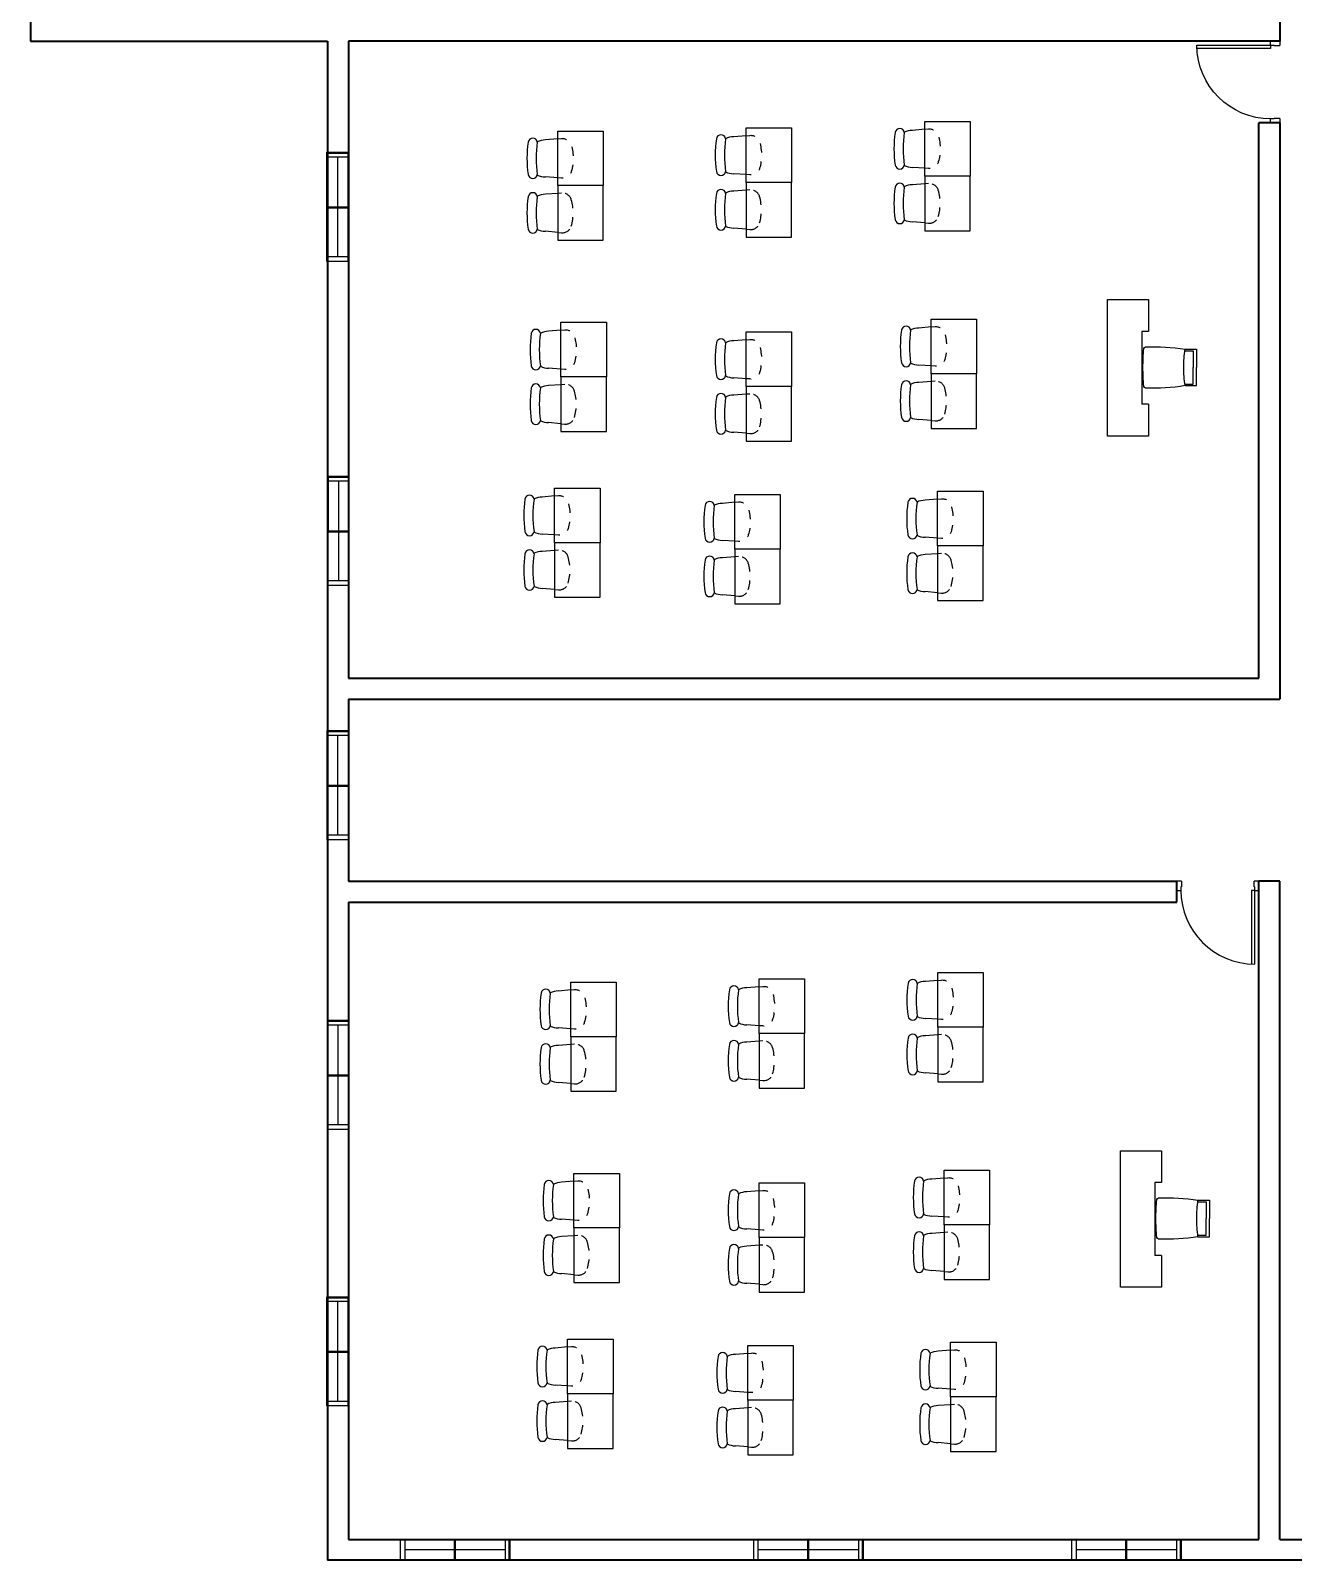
# Model space of a CAD drawing. Header units: metres. Extents: x -353 to 1688, y -477 to 135.
# Drawn here: x 1655.87 to 1669.74, y -345.3 to -328.49 of the extents above; entities that cross this region are included whole.
import ezdxf

# ---------------------------------------------------------------- set-up
doc = ezdxf.new("R2010")
doc.units = ezdxf.units.M
doc.header["$MEASUREMENT"] = 0
doc.linetypes.add('HIDDEN2', pattern=[0.1875, 0.125, -0.0625])
doc.layers.add('FURNITURE', color=130, linetype='Continuous', plot=False)
doc.layers.add('WALL', color=2, linetype='Continuous', lineweight=40)
doc.layers.add('WINDOW', color=10, linetype='Continuous')

msp = doc.modelspace()

# ---------------------------------------------------------------- linework, layer by layer
at = {"layer": 'FURNITURE'}
for p, q in [((1661.65649, -329.68438), (1661.52142, -329.69634)), ((1663.72467, -329.64935), (1663.5896, -329.66132)), ((1665.68769, -329.5793), (1665.55262, -329.59126)), ((1663.72467, -330.07746), (1663.5896, -330.06767)), ((1665.68769, -330.00741), (1665.55262, -329.99762)), ((1661.65649, -330.11248), (1661.52142, -330.10269)), ((1665.68769, -330.17861), (1665.55262, -330.1884)), ((1661.65649, -330.28369), (1661.52142, -330.29348)), ((1663.72467, -330.24867), (1663.5896, -330.25846)), ((1661.65649, -330.71179), (1661.52142, -330.69983)), ((1663.72467, -330.67677), (1663.5896, -330.66481)), ((1665.68769, -330.60672), (1665.55262, -330.59476)), ((1667.69669, -332.95051), (1667.69669, -331.45051)), ((1667.69669, -331.45051), (1668.14669, -331.45051)), ((1668.14669, -331.45051), (1668.14669, -331.80051)), ((1665.7578, -331.75086), (1665.62273, -331.76283)), ((1661.69155, -331.78589), (1661.55648, -331.79785)), ((1663.72467, -331.89096), (1663.5896, -331.90293)), ((1668.07169, -331.80051), (1668.07169, -332.60051)), ((1668.14669, -331.80051), (1668.07169, -331.80051)), ((1668.54465, -332.01151), (1668.63669, -332.01151)), ((1668.54669, -331.99551), (1668.67169, -331.99551)), ((1668.63669, -332.01151), (1668.63669, -332.19551)), ((1668.67169, -331.99551), (1668.67169, -332.19551)), ((1661.69155, -332.21399), (1661.55648, -332.2042)), ((1665.7578, -332.17897), (1665.62273, -332.16918)), ((1668.63669, -332.37951), (1668.63669, -332.19551)), ((1668.67169, -332.39551), (1668.67169, -332.19551)), ((1661.69155, -332.3852), (1661.55648, -332.39499)), ((1663.72467, -332.31907), (1663.5896, -332.30928)), ((1665.7578, -332.35017), (1665.62273, -332.35996)), ((1668.54465, -332.37951), (1668.63669, -332.37951)), ((1668.54669, -332.39551), (1668.67169, -332.39551)), ((1663.72467, -332.49028), (1663.5896, -332.50007)), ((1668.14669, -332.60051), (1668.07169, -332.60051)), ((1668.14669, -332.60051), (1668.14669, -332.95051)), ((1661.69155, -332.8133), (1661.55648, -332.80134)), ((1663.72467, -332.91838), (1663.5896, -332.90642)), ((1665.7578, -332.77828), (1665.62273, -332.76632)), ((1668.14669, -332.95051), (1667.69669, -332.95051)), ((1661.62144, -333.6072), (1661.48637, -333.61916)), ((1663.60027, -333.67725), (1663.4652, -333.68921)), ((1665.8279, -333.64222), (1665.69283, -333.65418)), ((1661.62144, -334.0353), (1661.48637, -334.02551)), ((1663.60027, -334.10535), (1663.4652, -334.09556)), ((1665.8279, -334.07032), (1665.69283, -334.06053)), ((1661.62144, -334.20651), (1661.48637, -334.2163)), ((1665.8279, -334.24153), (1665.69283, -334.25132)), ((1663.60027, -334.27656), (1663.4652, -334.28635)), ((1661.62144, -334.63461), (1661.48637, -334.62265)), ((1663.60027, -334.70466), (1663.4652, -334.6927)), ((1665.8279, -334.66964), (1665.69283, -334.65767)), ((1665.83039, -338.9286), (1665.69532, -338.94056)), ((1661.7992, -339.03367), (1661.66413, -339.04564)), ((1663.86738, -338.99865), (1663.73231, -339.01061)), ((1661.7992, -339.46178), (1661.66413, -339.45199)), ((1663.86738, -339.42675), (1663.73231, -339.41696)), ((1665.83039, -339.3567), (1665.69532, -339.34691)), ((1661.7992, -339.63298), (1661.66413, -339.64277)), ((1663.86738, -339.59796), (1663.73231, -339.60775)), ((1665.83039, -339.52791), (1665.69532, -339.5377)), ((1665.83039, -339.95601), (1665.69532, -339.94405)), ((1661.7992, -340.06109), (1661.66413, -340.04913)), ((1663.86738, -340.02606), (1663.73231, -340.0141)), ((1667.8394, -342.2998), (1667.8394, -340.7998)), ((1667.8394, -340.7998), (1668.2894, -340.7998)), ((1668.2894, -340.7998), (1668.2894, -341.1498)), ((1661.83425, -341.13518), (1661.69918, -341.14714)), ((1665.9005, -341.10016), (1665.76543, -341.11212)), ((1668.2144, -341.1498), (1668.2144, -341.9498)), ((1668.2894, -341.1498), (1668.2144, -341.1498)), ((1663.86738, -341.24026), (1663.73231, -341.25222)), ((1668.68736, -341.3608), (1668.7794, -341.3608)), ((1668.6894, -341.3448), (1668.8144, -341.3448)), ((1668.7794, -341.3608), (1668.7794, -341.5448)), ((1668.8144, -341.3448), (1668.8144, -341.5448)), ((1661.83425, -341.56328), (1661.69918, -341.55349)), ((1663.86738, -341.66836), (1663.73231, -341.65857)), ((1665.9005, -341.52826), (1665.76543, -341.51847)), ((1668.7794, -341.7288), (1668.7794, -341.5448)), ((1668.8144, -341.7448), (1668.8144, -341.5448)), ((1661.83425, -341.73449), (1661.69918, -341.74428)), ((1665.9005, -341.69947), (1665.76543, -341.70926)), ((1668.68736, -341.7288), (1668.7794, -341.7288)), ((1668.6894, -341.7448), (1668.8144, -341.7448)), ((1663.86738, -341.83957), (1663.73231, -341.84936)), ((1668.2894, -341.9498), (1668.2144, -341.9498)), ((1668.2894, -341.9498), (1668.2894, -342.2998)), ((1661.83425, -342.1626), (1661.69918, -342.15063)), ((1665.9005, -342.12757), (1665.76543, -342.11561)), ((1663.86738, -342.26767), (1663.73231, -342.25571)), ((1668.2894, -342.2998), (1667.8394, -342.2998)), ((1661.76415, -342.95649), (1661.62907, -342.96845)), ((1665.97061, -342.99152), (1665.83554, -343.00348)), ((1663.74298, -343.02654), (1663.60791, -343.0385)), ((1661.76415, -343.38459), (1661.62907, -343.3748)), ((1663.74298, -343.45464), (1663.60791, -343.44485)), ((1665.97061, -343.41962), (1665.83554, -343.40983)), ((1661.76415, -343.5558), (1661.62907, -343.56559)), ((1663.74298, -343.62585), (1663.60791, -343.63564)), ((1665.97061, -343.59083), (1665.83554, -343.60062)), ((1661.76415, -343.9839), (1661.62907, -343.97194)), ((1665.97061, -344.01893), (1665.83554, -344.00697)), ((1663.74298, -344.05395), (1663.60791, -344.04199))]:
    msp.add_line(p, q, dxfattribs=at)
for points in [[(1664.22467, -329.56306), (1664.22467, -330.16306), (1663.72467, -330.16306), (1663.72467, -329.56306)], [(1666.18769, -329.49301), (1666.18769, -330.09301), (1665.68769, -330.09301), (1665.68769, -329.49301)], [(1662.15649, -329.59809), (1662.15649, -330.19809), (1661.65649, -330.19809), (1661.65649, -329.59809)], [(1662.15649, -330.79809), (1662.15649, -330.19809), (1661.65649, -330.19809), (1661.65649, -330.79809)], [(1664.22467, -330.76306), (1664.22467, -330.16306), (1663.72467, -330.16306), (1663.72467, -330.76306)], [(1666.18769, -330.69301), (1666.18769, -330.09301), (1665.68769, -330.09301), (1665.68769, -330.69301)], [(1662.19155, -331.6996), (1662.19155, -332.2996), (1661.69155, -332.2996), (1661.69155, -331.6996)], [(1666.2578, -331.66457), (1666.2578, -332.26457), (1665.7578, -332.26457), (1665.7578, -331.66457)], [(1664.22467, -331.80467), (1664.22467, -332.40467), (1663.72467, -332.40467), (1663.72467, -331.80467)], [(1662.19155, -332.8996), (1662.19155, -332.2996), (1661.69155, -332.2996), (1661.69155, -332.8996)], [(1664.22467, -333.00467), (1664.22467, -332.40467), (1663.72467, -332.40467), (1663.72467, -333.00467)], [(1666.2578, -332.86457), (1666.2578, -332.26457), (1665.7578, -332.26457), (1665.7578, -332.86457)], [(1662.12144, -333.5209), (1662.12144, -334.1209), (1661.62144, -334.1209), (1661.62144, -333.5209)], [(1664.10027, -333.59095), (1664.10027, -334.19095), (1663.60027, -334.19095), (1663.60027, -333.59095)], [(1666.3279, -333.55593), (1666.3279, -334.15593), (1665.8279, -334.15593), (1665.8279, -333.55593)], [(1662.12144, -334.7209), (1662.12144, -334.1209), (1661.62144, -334.1209), (1661.62144, -334.7209)], [(1664.10027, -334.79095), (1664.10027, -334.19095), (1663.60027, -334.19095), (1663.60027, -334.79095)], [(1666.3279, -334.75593), (1666.3279, -334.15593), (1665.8279, -334.15593), (1665.8279, -334.75593)], [(1662.2992, -338.94738), (1662.2992, -339.54738), (1661.7992, -339.54738), (1661.7992, -338.94738)], [(1664.36738, -338.91236), (1664.36738, -339.51236), (1663.86738, -339.51236), (1663.86738, -338.91236)], [(1666.33039, -338.8423), (1666.33039, -339.4423), (1665.83039, -339.4423), (1665.83039, -338.8423)], [(1666.33039, -340.0423), (1666.33039, -339.4423), (1665.83039, -339.4423), (1665.83039, -340.0423)], [(1662.2992, -340.14738), (1662.2992, -339.54738), (1661.7992, -339.54738), (1661.7992, -340.14738)], [(1664.36738, -340.11236), (1664.36738, -339.51236), (1663.86738, -339.51236), (1663.86738, -340.11236)], [(1662.33425, -341.04889), (1662.33425, -341.64889), (1661.83425, -341.64889), (1661.83425, -341.04889)], [(1664.36738, -341.15396), (1664.36738, -341.75396), (1663.86738, -341.75396), (1663.86738, -341.15396)], [(1666.4005, -341.01386), (1666.4005, -341.61386), (1665.9005, -341.61386), (1665.9005, -341.01386)], [(1662.33425, -342.24889), (1662.33425, -341.64889), (1661.83425, -341.64889), (1661.83425, -342.24889)], [(1666.4005, -342.21386), (1666.4005, -341.61386), (1665.9005, -341.61386), (1665.9005, -342.21386)], [(1664.36738, -342.35396), (1664.36738, -341.75396), (1663.86738, -341.75396), (1663.86738, -342.35396)], [(1662.26415, -342.8702), (1662.26415, -343.4702), (1661.76415, -343.4702), (1661.76415, -342.8702)], [(1664.24298, -342.94025), (1664.24298, -343.54025), (1663.74298, -343.54025), (1663.74298, -342.94025)], [(1666.47061, -342.90522), (1666.47061, -343.50522), (1665.97061, -343.50522), (1665.97061, -342.90522)], [(1662.26415, -344.0702), (1662.26415, -343.4702), (1661.76415, -343.4702), (1661.76415, -344.0702)], [(1666.47061, -344.10522), (1666.47061, -343.50522), (1665.97061, -343.50522), (1665.97061, -344.10522)], [(1664.24298, -344.14025), (1664.24298, -343.54025), (1663.74298, -343.54025), (1663.74298, -344.14025)]]:
    msp.add_lwpolyline(points, close=True, dxfattribs=at)
at = {"layer": 'FURNITURE', "linetype": 'HIDDEN2', "ltscale": 0.03, "flags": 128}
for points in [[(1661.65649, -329.68438), (1661.69928, -329.68059, -0.35850154), (1661.80575, -329.75361, -0.14150797), (1661.80575, -330.04256, -0.35850154), (1661.69928, -330.11558), (1661.65649, -330.11248)], [(1663.72467, -329.64935), (1663.76746, -329.64556, -0.35850154), (1663.87393, -329.71859, -0.14150797), (1663.87393, -330.00753, -0.35850154), (1663.76746, -330.08056), (1663.72467, -330.07746)], [(1665.68769, -329.5793), (1665.73048, -329.57551, -0.35850154), (1665.83694, -329.64854, -0.14150797), (1665.83694, -329.93748, -0.35850154), (1665.73048, -330.01051), (1665.68769, -330.00741)], [(1665.7578, -331.75086), (1665.80059, -331.74707, -0.35850154), (1665.90705, -331.8201, -0.14150797), (1665.90705, -332.10904, -0.35850154), (1665.80059, -332.18207), (1665.7578, -332.17897)], [(1661.69155, -331.78589), (1661.73434, -331.7821, -0.35850154), (1661.8408, -331.85512, -0.14150797), (1661.8408, -332.14407, -0.35850154), (1661.73434, -332.21709), (1661.69155, -332.21399)], [(1663.72467, -331.89096), (1663.76746, -331.88717, -0.35850154), (1663.87393, -331.9602, -0.14150797), (1663.87393, -332.24914, -0.35850154), (1663.76746, -332.32217), (1663.72467, -332.31907)], [(1661.62144, -333.6072), (1661.66423, -333.60341, -0.35850154), (1661.7707, -333.67643, -0.14150797), (1661.7707, -333.96538, -0.35850154), (1661.66423, -334.0384), (1661.62144, -334.0353)], [(1663.60027, -333.67725), (1663.64306, -333.67346, -0.35850154), (1663.74953, -333.74648, -0.14150797), (1663.74953, -334.03543, -0.35850154), (1663.64306, -334.10845), (1663.60027, -334.10535)], [(1665.8279, -333.64222), (1665.87069, -333.63843, -0.35850154), (1665.97716, -333.71146, -0.14150797), (1665.97716, -334.0004, -0.35850154), (1665.87069, -334.07343), (1665.8279, -334.07032)], [(1665.83039, -338.9286), (1665.87318, -338.92481, -0.35850154), (1665.97965, -338.99783, -0.14150797), (1665.97965, -339.28678, -0.35850154), (1665.87318, -339.3598), (1665.83039, -339.3567)], [(1661.7992, -339.03367), (1661.84199, -339.02988, -0.35850154), (1661.94846, -339.10291, -0.14150797), (1661.94846, -339.39185, -0.35850154), (1661.84199, -339.46488), (1661.7992, -339.46178)], [(1663.86738, -338.99865), (1663.91017, -338.99486, -0.35850154), (1664.01663, -339.06788, -0.14150797), (1664.01663, -339.35683, -0.35850154), (1663.91017, -339.42985), (1663.86738, -339.42675)], [(1661.83425, -341.13518), (1661.87704, -341.13139, -0.35850154), (1661.98351, -341.20442, -0.14150797), (1661.98351, -341.49336, -0.35850154), (1661.87704, -341.56639), (1661.83425, -341.56328)], [(1665.9005, -341.10016), (1665.94329, -341.09637, -0.35850154), (1666.04976, -341.16939, -0.14150797), (1666.04976, -341.45834, -0.35850154), (1665.94329, -341.53136), (1665.9005, -341.52826)], [(1663.86738, -341.24026), (1663.91017, -341.23647, -0.35850154), (1664.01663, -341.30949, -0.14150797), (1664.01663, -341.59844, -0.35850154), (1663.91017, -341.67146), (1663.86738, -341.66836)], [(1661.76415, -342.95649), (1661.80694, -342.9527, -0.35850154), (1661.9134, -343.02572, -0.14150797), (1661.9134, -343.31467, -0.35850154), (1661.80694, -343.38769), (1661.76415, -343.38459)], [(1665.97061, -342.99152), (1666.0134, -342.98773, -0.35850154), (1666.11986, -343.06075, -0.14150797), (1666.11986, -343.3497, -0.35850154), (1666.0134, -343.42272), (1665.97061, -343.41962)], [(1663.74298, -343.02654), (1663.78577, -343.02275, -0.35850154), (1663.89223, -343.09577, -0.14150797), (1663.89223, -343.38472, -0.35850154), (1663.78577, -343.45774), (1663.74298, -343.45464)]]:
    msp.add_lwpolyline(points, format="xyb", dxfattribs=at)
at = {"layer": 'FURNITURE', "linetype": 'HIDDEN2', "ltscale": 0.03}
for points in [[(1665.68769, -330.60672), (1665.73048, -330.61051, 0.35850154), (1665.83694, -330.53748, 0.14150797), (1665.83694, -330.24854, 0.35850154), (1665.73048, -330.17551), (1665.68769, -330.17861)], [(1661.65649, -330.71179), (1661.69928, -330.71558, 0.35850154), (1661.80575, -330.64256, 0.14150797), (1661.80575, -330.35361, 0.35850154), (1661.69928, -330.28059), (1661.65649, -330.28369)], [(1663.72467, -330.67677), (1663.76746, -330.68056, 0.35850154), (1663.87393, -330.60753, 0.14150797), (1663.87393, -330.31859, 0.35850154), (1663.76746, -330.24556), (1663.72467, -330.24867)], [(1661.69155, -332.8133), (1661.73434, -332.81709, 0.35850154), (1661.8408, -332.74407, 0.14150797), (1661.8408, -332.45512, 0.35850154), (1661.73434, -332.3821), (1661.69155, -332.3852)], [(1665.7578, -332.77828), (1665.80059, -332.78207, 0.35850154), (1665.90705, -332.70904, 0.14150797), (1665.90705, -332.4201, 0.35850154), (1665.80059, -332.34707), (1665.7578, -332.35017)], [(1663.72467, -332.91838), (1663.76746, -332.92217, 0.35850154), (1663.87393, -332.84914, 0.14150797), (1663.87393, -332.5602, 0.35850154), (1663.76746, -332.48717), (1663.72467, -332.49028)], [(1661.62144, -334.63461), (1661.66423, -334.6384, 0.35850154), (1661.7707, -334.56538, 0.14150797), (1661.7707, -334.27643, 0.35850154), (1661.66423, -334.20341), (1661.62144, -334.20651)], [(1663.60027, -334.70466), (1663.64306, -334.70845, 0.35850154), (1663.74953, -334.63543, 0.14150797), (1663.74953, -334.34648, 0.35850154), (1663.64306, -334.27346), (1663.60027, -334.27656)], [(1665.8279, -334.66964), (1665.87069, -334.67343, 0.35850154), (1665.97716, -334.6004, 0.14150797), (1665.97716, -334.31146, 0.35850154), (1665.87069, -334.23843), (1665.8279, -334.24153)], [(1661.7992, -340.06109), (1661.84199, -340.06488, 0.35850154), (1661.94846, -339.99185, 0.14150797), (1661.94846, -339.70291, 0.35850154), (1661.84199, -339.62988), (1661.7992, -339.63298)], [(1663.86738, -340.02606), (1663.91017, -340.02985, 0.35850154), (1664.01663, -339.95683, 0.14150797), (1664.01663, -339.66788, 0.35850154), (1663.91017, -339.59486), (1663.86738, -339.59796)], [(1665.83039, -339.95601), (1665.87318, -339.9598, 0.35850154), (1665.97965, -339.88678, 0.14150797), (1665.97965, -339.59783, 0.35850154), (1665.87318, -339.52481), (1665.83039, -339.52791)], [(1661.83425, -342.1626), (1661.87704, -342.16639, 0.35850154), (1661.98351, -342.09336, 0.14150797), (1661.98351, -341.80442, 0.35850154), (1661.87704, -341.73139), (1661.83425, -341.73449)], [(1663.86738, -342.26767), (1663.91017, -342.27146, 0.35850154), (1664.01663, -342.19844, 0.14150797), (1664.01663, -341.90949, 0.35850154), (1663.91017, -341.83647), (1663.86738, -341.83957)], [(1665.9005, -342.12757), (1665.94329, -342.13136, 0.35850154), (1666.04976, -342.05834, 0.14150797), (1666.04976, -341.76939, 0.35850154), (1665.94329, -341.69637), (1665.9005, -341.69947)], [(1661.76415, -343.9839), (1661.80694, -343.98769, 0.35850154), (1661.9134, -343.91467, 0.14150797), (1661.9134, -343.62572, 0.35850154), (1661.80694, -343.5527), (1661.76415, -343.5558)], [(1663.74298, -344.05395), (1663.78577, -344.05774, 0.35850154), (1663.89223, -343.98472, 0.14150797), (1663.89223, -343.69577, 0.35850154), (1663.78577, -343.62275), (1663.74298, -343.62585)], [(1665.97061, -344.01893), (1666.0134, -344.02272, 0.35850154), (1666.11986, -343.9497, 0.14150797), (1666.11986, -343.66075, 0.35850154), (1666.0134, -343.58773), (1665.97061, -343.59083)]]:
    msp.add_lwpolyline(points, format="xyb", dxfattribs=at)
at = {"layer": 'FURNITURE'}
for centre, radius, start, end in [((1662.53739, -329.89809), 1.2192, 171.544527, 188.455473), ((1661.38169, -329.72628), 0.0508, 8.455473, 171.544527), ((1661.52142, -329.89952), 0.20318, 90, 116.212212), ((1664.60557, -329.86306), 1.2192, 171.544527, 188.455473), ((1663.44987, -329.69126), 0.0508, 8.455473, 171.544527), ((1663.5896, -329.86449), 0.20318, 90, 116.212212), ((1666.56859, -329.79301), 1.2192, 171.544527, 188.455473), ((1665.41289, -329.62121), 0.0508, 8.455473, 171.544527), ((1665.55262, -329.79444), 0.20318, 90, 116.212212), ((1663.44987, -330.03486), 0.0508, 188.455473, 351.544527), ((1663.5896, -329.86449), 0.20318, 243.61801, 270), ((1665.41289, -329.96481), 0.0508, 188.455473, 351.544527), ((1665.55262, -329.79444), 0.20318, 243.61801, 270), ((1661.38169, -330.06989), 0.0508, 188.455473, 351.544527), ((1661.52142, -329.89952), 0.20318, 243.61801, 270), ((1666.56859, -330.39301), 1.2192, 171.544527, 188.455473), ((1665.41289, -330.22121), 0.0508, 8.455473, 171.544527), ((1665.55262, -330.39158), 0.20318, 90, 116.38199), ((1662.53739, -330.49809), 1.2192, 171.544527, 188.455473), ((1661.38169, -330.32628), 0.0508, 8.455473, 171.544527), ((1661.52142, -330.49666), 0.20318, 90, 116.38199), ((1664.60557, -330.46306), 1.2192, 171.544527, 188.455473), ((1663.44987, -330.29126), 0.0508, 8.455473, 171.544527), ((1663.5896, -330.46163), 0.20318, 90, 116.38199), ((1665.41289, -330.56481), 0.0508, 188.455473, 351.544527), ((1665.55262, -330.39158), 0.20318, 243.787788, 270), ((1661.38169, -330.66989), 0.0508, 188.455473, 351.544527), ((1661.52142, -330.49666), 0.20318, 243.787788, 270), ((1663.44987, -330.63486), 0.0508, 188.455473, 351.544527), ((1663.5896, -330.46163), 0.20318, 243.787788, 270), ((1665.483, -331.79277), 0.0508, 8.455473, 171.544527), ((1662.57245, -331.9996), 1.2192, 171.544527, 188.455473), ((1661.41675, -331.82779), 0.0508, 8.455473, 171.544527), ((1661.55648, -332.00103), 0.20318, 90, 116.212212), ((1663.44987, -331.93287), 0.0508, 8.455473, 171.544527), ((1663.5896, -332.1061), 0.20318, 90, 116.212212), ((1666.6387, -331.96457), 1.2192, 171.544527, 188.455473), ((1665.62273, -331.966), 0.20318, 90, 116.212212), ((1664.60557, -332.10467), 1.2192, 171.544527, 188.455473), ((1661.41675, -332.1714), 0.0508, 188.455473, 351.544527), ((1661.55648, -332.00103), 0.20318, 243.61801, 270), ((1665.483, -332.13637), 0.0508, 188.455473, 351.544527), ((1665.62273, -331.966), 0.20318, 243.61801, 270), ((1662.57245, -332.5996), 1.2192, 171.544527, 188.455473), ((1661.41675, -332.42779), 0.0508, 8.455473, 171.544527), ((1661.55648, -332.59817), 0.20318, 90, 116.38199), ((1663.44987, -332.27647), 0.0508, 188.455473, 351.544527), ((1663.5896, -332.1061), 0.20318, 243.61801, 270), ((1666.6387, -332.56457), 1.2192, 171.544527, 188.455473), ((1665.483, -332.39277), 0.0508, 8.455473, 171.544527), ((1665.62273, -332.56314), 0.20318, 90, 116.38199), ((1664.60557, -332.70467), 1.2192, 171.544527, 188.455473), ((1663.44987, -332.53287), 0.0508, 8.455473, 171.544527), ((1663.5896, -332.70324), 0.20318, 90, 116.38199), ((1665.483, -332.73637), 0.0508, 188.455473, 351.544527), ((1665.62273, -332.56314), 0.20318, 243.787788, 270), ((1661.41675, -332.7714), 0.0508, 188.455473, 351.544527), ((1661.55648, -332.59817), 0.20318, 243.787788, 270), ((1663.44987, -332.87647), 0.0508, 188.455473, 351.544527), ((1663.5896, -332.70324), 0.20318, 243.787788, 270), ((1661.34664, -333.6491), 0.0508, 8.455473, 171.544527), ((1662.50234, -333.8209), 1.2192, 171.544527, 188.455473), ((1661.48637, -333.82233), 0.20318, 90, 116.212212), ((1664.48117, -333.89095), 1.2192, 171.544527, 188.455473), ((1663.32547, -333.71915), 0.0508, 8.455473, 171.544527), ((1663.4652, -333.89238), 0.20318, 90, 116.212212), ((1666.7088, -333.85593), 1.2192, 171.544527, 188.455473), ((1665.5531, -333.68413), 0.0508, 8.455473, 171.544527), ((1665.69283, -333.85736), 0.20318, 90, 116.212212), ((1661.34664, -333.99271), 0.0508, 188.455473, 351.544527), ((1661.48637, -333.82233), 0.20318, 243.61801, 270), ((1663.32547, -334.06276), 0.0508, 188.455473, 351.544527), ((1663.4652, -333.89238), 0.20318, 243.61801, 270), ((1665.5531, -334.02773), 0.0508, 188.455473, 351.544527), ((1665.69283, -333.85736), 0.20318, 243.61801, 270), ((1662.50234, -334.4209), 1.2192, 171.544527, 188.455473), ((1661.34664, -334.2491), 0.0508, 8.455473, 171.544527), ((1661.48637, -334.41947), 0.20318, 90, 116.38199), ((1663.32547, -334.31915), 0.0508, 8.455473, 171.544527), ((1665.5531, -334.28413), 0.0508, 8.455473, 171.544527), ((1665.69283, -334.4545), 0.20318, 90, 116.38199), ((1664.48117, -334.49095), 1.2192, 171.544527, 188.455473), ((1663.4652, -334.48952), 0.20318, 90, 116.38199), ((1666.7088, -334.45593), 1.2192, 171.544527, 188.455473), ((1661.34664, -334.59271), 0.0508, 188.455473, 351.544527), ((1661.48637, -334.41947), 0.20318, 243.787788, 270), ((1663.32547, -334.66276), 0.0508, 188.455473, 351.544527), ((1663.4652, -334.48952), 0.20318, 243.787788, 270), ((1665.5531, -334.62773), 0.0508, 188.455473, 351.544527), ((1665.69283, -334.4545), 0.20318, 243.787788, 270), ((1666.71129, -339.1423), 1.2192, 171.544527, 188.455473), ((1665.55559, -338.9705), 0.0508, 8.455473, 171.544527), ((1665.69532, -339.14373), 0.20318, 90, 116.212212), ((1662.6801, -339.24738), 1.2192, 171.544527, 188.455473), ((1661.5244, -339.07558), 0.0508, 8.455473, 171.544527), ((1661.66413, -339.24881), 0.20318, 90, 116.212212), ((1664.74828, -339.21236), 1.2192, 171.544527, 188.455473), ((1663.59258, -339.04055), 0.0508, 8.455473, 171.544527), ((1663.73231, -339.21379), 0.20318, 90, 116.212212), ((1661.5244, -339.41918), 0.0508, 188.455473, 351.544527), ((1661.66413, -339.24881), 0.20318, 243.61801, 270), ((1663.59258, -339.38416), 0.0508, 188.455473, 351.544527), ((1663.73231, -339.21379), 0.20318, 243.61801, 270), ((1665.55559, -339.31411), 0.0508, 188.455473, 351.544527), ((1665.69532, -339.14373), 0.20318, 243.61801, 270), ((1661.5244, -339.67558), 0.0508, 8.455473, 171.544527), ((1661.66413, -339.84595), 0.20318, 90, 116.38199), ((1664.74828, -339.81236), 1.2192, 171.544527, 188.455473), ((1663.59258, -339.64055), 0.0508, 8.455473, 171.544527), ((1663.73231, -339.81092), 0.20318, 90, 116.38199), ((1666.71129, -339.7423), 1.2192, 171.544527, 188.455473), ((1665.55559, -339.5705), 0.0508, 8.455473, 171.544527), ((1665.69532, -339.74087), 0.20318, 90, 116.38199), ((1662.6801, -339.84738), 1.2192, 171.544527, 188.455473), ((1665.55559, -339.91411), 0.0508, 188.455473, 351.544527), ((1665.69532, -339.74087), 0.20318, 243.787788, 270), ((1661.5244, -340.01918), 0.0508, 188.455473, 351.544527), ((1661.66413, -339.84595), 0.20318, 243.787788, 270), ((1663.59258, -339.98416), 0.0508, 188.455473, 351.544527), ((1663.73231, -339.81092), 0.20318, 243.787788, 270), ((1661.55945, -341.17709), 0.0508, 8.455473, 171.544527), ((1661.69918, -341.35032), 0.20318, 90, 116.212212), ((1666.7814, -341.31386), 1.2192, 171.544527, 188.455473), ((1665.6257, -341.14206), 0.0508, 8.455473, 171.544527), ((1665.76543, -341.31529), 0.20318, 90, 116.212212), ((1662.71515, -341.34889), 1.2192, 171.544527, 188.455473), ((1664.74828, -341.45396), 1.2192, 171.544527, 188.455473), ((1663.59258, -341.28216), 0.0508, 8.455473, 171.544527), ((1663.73231, -341.45539), 0.20318, 90, 116.212212), ((1665.6257, -341.48567), 0.0508, 188.455473, 351.544527), ((1665.76543, -341.31529), 0.20318, 243.61801, 270), ((1661.55945, -341.52069), 0.0508, 188.455473, 351.544527), ((1661.69918, -341.35032), 0.20318, 243.61801, 270), ((1663.59258, -341.62577), 0.0508, 188.455473, 351.544527), ((1663.73231, -341.45539), 0.20318, 243.61801, 270), ((1662.71515, -341.94889), 1.2192, 171.544527, 188.455473), ((1661.55945, -341.77709), 0.0508, 8.455473, 171.544527), ((1661.69918, -341.94746), 0.20318, 90, 116.38199), ((1663.59258, -341.88216), 0.0508, 8.455473, 171.544527), ((1666.7814, -341.91386), 1.2192, 171.544527, 188.455473), ((1665.6257, -341.74206), 0.0508, 8.455473, 171.544527), ((1665.76543, -341.91243), 0.20318, 90, 116.38199), ((1664.74828, -342.05396), 1.2192, 171.544527, 188.455473), ((1663.73231, -342.05253), 0.20318, 90, 116.38199), ((1661.55945, -342.12069), 0.0508, 188.455473, 351.544527), ((1661.69918, -341.94746), 0.20318, 243.787788, 270), ((1665.6257, -342.08567), 0.0508, 188.455473, 351.544527), ((1665.76543, -341.91243), 0.20318, 243.787788, 270), ((1663.59258, -342.22577), 0.0508, 188.455473, 351.544527), ((1663.73231, -342.05253), 0.20318, 243.787788, 270), ((1662.64505, -343.1702), 1.2192, 171.544527, 188.455473), ((1661.48935, -342.99839), 0.0508, 8.455473, 171.544527), ((1661.62907, -343.17163), 0.20318, 90, 116.212212), ((1665.69581, -343.03342), 0.0508, 8.455473, 171.544527), ((1665.83554, -343.20665), 0.20318, 90, 116.212212), ((1664.62388, -343.24025), 1.2192, 171.544527, 188.455473), ((1663.46818, -343.06845), 0.0508, 8.455473, 171.544527), ((1663.60791, -343.24168), 0.20318, 90, 116.212212), ((1666.85151, -343.20522), 1.2192, 171.544527, 188.455473), ((1661.48935, -343.342), 0.0508, 188.455473, 351.544527), ((1661.62907, -343.17163), 0.20318, 243.61801, 270), ((1663.46818, -343.41205), 0.0508, 188.455473, 351.544527), ((1663.60791, -343.24168), 0.20318, 243.61801, 270), ((1665.69581, -343.37702), 0.0508, 188.455473, 351.544527), ((1665.83554, -343.20665), 0.20318, 243.61801, 270), ((1662.64505, -343.7702), 1.2192, 171.544527, 188.455473), ((1661.48935, -343.59839), 0.0508, 8.455473, 171.544527), ((1661.62907, -343.76877), 0.20318, 90, 116.38199), ((1664.62388, -343.84025), 1.2192, 171.544527, 188.455473), ((1663.46818, -343.66845), 0.0508, 8.455473, 171.544527), ((1663.60791, -343.83882), 0.20318, 90, 116.38199), ((1666.85151, -343.80522), 1.2192, 171.544527, 188.455473), ((1665.69581, -343.63342), 0.0508, 8.455473, 171.544527), ((1665.83554, -343.80379), 0.20318, 90, 116.38199), ((1661.48935, -343.942), 0.0508, 188.455473, 351.544527), ((1661.62907, -343.76877), 0.20318, 243.787788, 270), ((1663.46818, -344.01205), 0.0508, 188.455473, 351.544527), ((1663.60791, -343.83882), 0.20318, 243.787788, 270), ((1665.69581, -343.97702), 0.0508, 188.455473, 351.544527), ((1665.83554, -343.80379), 0.20318, 243.787788, 270)]:
    msp.add_arc(centre, radius, start, end, dxfattribs=at)
at = {"layer": 'FURNITURE', "color": 7}
for centre in [(1662.63789, -329.89809), (1664.70607, -329.86306), (1666.66908, -329.79301), (1666.66908, -330.39301), (1662.63789, -330.49809), (1664.70607, -330.46306), (1662.67294, -331.9996), (1666.73919, -331.96457), (1664.70607, -332.10467), (1662.67294, -332.5996), (1666.73919, -332.56457), (1664.70607, -332.70467), (1662.60284, -333.8209), (1664.58167, -333.89095), (1666.8093, -333.85593), (1662.60284, -334.4209), (1664.58167, -334.49095), (1666.8093, -334.45593), (1666.81179, -339.1423), (1662.7806, -339.24738), (1664.84877, -339.21236), (1664.84877, -339.81236), (1666.81179, -339.7423), (1662.7806, -339.84738), (1666.8819, -341.31386), (1662.81565, -341.34889), (1664.84877, -341.45396), (1662.81565, -341.94889), (1666.8819, -341.91386), (1664.84877, -342.05396), (1662.74554, -343.1702), (1664.72437, -343.24025), (1666.952, -343.20522), (1662.74554, -343.7702), (1664.72437, -343.84025), (1666.952, -343.80522)]:
    msp.add_arc(centre, 1.2192, 171.544527, 188.455473, dxfattribs=at)
at = {"layer": 'FURNITURE', "extrusion": (0, 0, -1)}
for centre, major_axis, start_param, end_param in [((1670.20007, -332.19551), (1.4958, 1.4958), 3.92699082, 4.02540934), ((1668.11483, -331.98962), (0.01414, 0.01414), 4.02540934, 5.45152419), ((1668.20869, -334.01701), (1.44926, 1.44926), 5.45152419, 5.6634572), ((1670.14684, -332.20801), (1.14141, 1.14141), 3.93473471, 4.05901893), ((1670.20007, -332.19551), (1.4958, -1.4958), 2.25777597, 2.35619449), ((1670.14684, -332.18301), (1.14141, -1.14141), 2.22416638, 2.3484506), ((1668.11483, -332.4014), (0.01414, -0.01414), 0.83166112, 2.25777597), ((1668.20869, -330.37401), (1.44926, -1.44926), 0.61972811, 0.83166112), ((1668.25754, -341.33891), (0.01414, 0.01414), 4.02540934, 5.45152419), ((1668.3514, -343.3663), (1.44926, 1.44926), 5.45152419, 5.6634572), ((1670.34277, -341.5448), (1.4958, 1.4958), 3.92699082, 4.02540934), ((1670.28954, -341.5573), (1.14141, 1.14141), 3.93473471, 4.05901893), ((1670.34277, -341.5448), (1.4958, -1.4958), 2.25777597, 2.35619449), ((1670.28954, -341.5323), (1.14141, -1.14141), 2.22416638, 2.3484506), ((1668.25754, -341.75069), (0.01414, -0.01414), 0.83166112, 2.25777597), ((1668.3514, -339.7233), (1.44926, -1.44926), 0.61972811, 0.83166112)]:
    msp.add_ellipse(centre, major_axis=major_axis, ratio=1, start_param=start_param, end_param=end_param, dxfattribs=at)
at = {"layer": 'WALL'}
for p, q in [((1655.86628, -324.27844), (1655.86628, -328.60991)), ((1669.58706, -328.37991), (1669.58706, -328.60991)), ((1655.86628, -328.60991), (1659.12706, -328.60991)), ((1659.12706, -328.60991), (1659.12706, -335.83991)), ((1659.35706, -328.60991), (1659.35706, -335.60991)), ((1669.58706, -328.60991), (1659.35706, -328.60991)), ((1669.35706, -335.60991), (1669.35706, -329.50991)), ((1669.58706, -329.50991), (1669.35706, -329.50991)), ((1669.58706, -329.50991), (1669.58706, -335.83991)), ((1659.12706, -335.60991), (1659.12706, -337.60991)), ((1659.35706, -335.60991), (1669.35706, -335.60991)), ((1659.35706, -335.83991), (1659.35706, -337.83991)), ((1659.35706, -335.83991), (1669.35706, -335.83991)), ((1669.35706, -335.83991), (1669.58706, -335.83991)), ((1659.12706, -337.60991), (1659.12706, -337.83991)), ((1659.12706, -337.83991), (1659.12706, -345.29991)), ((1659.35706, -337.83991), (1668.45706, -337.83991)), ((1668.45706, -338.06991), (1668.45706, -337.83991)), ((1669.58706, -337.83991), (1669.35706, -337.83991)), ((1669.35706, -345.06991), (1669.35706, -337.83991)), ((1669.58706, -345.06991), (1669.58706, -337.83991)), ((1659.35706, -338.06991), (1659.35711, -338.06991)), ((1659.35706, -338.06991), (1659.35706, -345.06991)), ((1659.35711, -338.06991), (1668.45706, -338.06991)), ((1659.35711, -338.06991), (1659.35711, -338.07062)), ((1659.35706, -345.06991), (1669.35706, -345.06991)), ((1669.58706, -345.06991), (1681.31706, -345.06991)), ((1669.58706, -345.06991), (1671.08706, -345.06991)), ((1681.54706, -345.29991), (1659.12706, -345.29991))]:
    msp.add_line(p, q, dxfattribs=at)
at = {"layer": 'WINDOW'}
for p, q in [((1668.67741, -328.6548), (1669.48741, -328.6548)), ((1669.48741, -328.6898), (1668.67741, -328.6898)), ((1669.48741, -328.6548), (1669.48741, -328.6098)), ((1669.48741, -328.6098), (1669.58741, -328.6098)), ((1669.48741, -328.6548), (1669.48741, -328.6898)), ((1669.48741, -328.6548), (1669.52741, -328.6548)), ((1669.52741, -328.6598), (1669.52741, -328.6548)), ((1669.52741, -328.6598), (1669.58741, -328.6598)), ((1669.58741, -328.6098), (1669.58741, -328.6598)), ((1669.48741, -329.5098), (1669.48741, -329.4648)), ((1669.52741, -329.4648), (1669.48741, -329.4648)), ((1669.58741, -329.5098), (1669.48741, -329.5098)), ((1669.58741, -329.4598), (1669.52741, -329.4598)), ((1669.52741, -329.4598), (1669.52741, -329.4648)), ((1669.58741, -329.4598), (1669.58741, -329.5098)), ((1659.12197, -331.03153), (1659.12197, -329.83153)), ((1659.12197, -329.83153), (1659.35197, -329.83153)), ((1659.12197, -329.83153), (1659.12197, -330.43153)), ((1659.12197, -329.84231), (1659.35197, -329.84231)), ((1659.12197, -329.88153), (1659.35197, -329.88153)), ((1659.23697, -329.88153), (1659.23697, -330.98153)), ((1659.35197, -329.83153), (1659.35197, -331.03153)), ((1659.12197, -330.43153), (1659.35197, -330.43153)), ((1659.12197, -330.44231), (1659.35197, -330.44231)), ((1659.35197, -330.98153), (1659.12197, -330.98153)), ((1659.35197, -331.03153), (1659.12197, -331.03153)), ((1659.13326, -334.59107), (1659.13326, -333.39107)), ((1659.13326, -333.39107), (1659.36326, -333.39107)), ((1659.13326, -333.39107), (1659.13326, -333.99107)), ((1659.13326, -333.40185), (1659.36326, -333.40185)), ((1659.36326, -333.39107), (1659.36326, -334.59107)), ((1659.13326, -333.44107), (1659.36326, -333.44107)), ((1659.24826, -333.44107), (1659.24826, -334.54107)), ((1659.13326, -333.99107), (1659.36326, -333.99107)), ((1659.13326, -334.00185), (1659.36326, -334.00185)), ((1659.36326, -334.54107), (1659.13326, -334.54107)), ((1659.36326, -334.59107), (1659.13326, -334.59107)), ((1659.12395, -337.38431), (1659.12395, -336.18431)), ((1659.12395, -336.18431), (1659.35395, -336.18431)), ((1659.12395, -336.18431), (1659.12395, -336.78431)), ((1659.12395, -336.19509), (1659.35395, -336.19509)), ((1659.12395, -336.23431), (1659.35395, -336.23431)), ((1659.23895, -336.23431), (1659.23895, -337.33431)), ((1659.35395, -336.18431), (1659.35395, -337.38431)), ((1659.12395, -336.78431), (1659.35395, -336.78431)), ((1659.12395, -336.79509), (1659.35395, -336.79509)), ((1659.35395, -337.33431), (1659.12395, -337.33431)), ((1659.35395, -337.38431), (1659.12395, -337.38431)), ((1668.50706, -337.83997), (1668.45706, -337.83997)), ((1668.45706, -337.83997), (1668.45706, -337.93997)), ((1668.45706, -337.93997), (1668.50206, -337.93997)), ((1668.50206, -337.89997), (1668.50206, -337.93997)), ((1668.50706, -337.89997), (1668.50206, -337.89997)), ((1668.50706, -337.83997), (1668.50706, -337.89997)), ((1669.31206, -337.93997), (1669.27706, -337.93997)), ((1669.27706, -337.93997), (1669.27706, -338.74997)), ((1669.35706, -337.83997), (1669.30706, -337.83997)), ((1669.30706, -337.89997), (1669.30706, -337.83997)), ((1669.30706, -337.89997), (1669.31206, -337.89997)), ((1669.31206, -337.93997), (1669.31206, -337.89997)), ((1669.31206, -338.74997), (1669.31206, -337.93997)), ((1669.31206, -337.93997), (1669.35706, -337.93997)), ((1669.35706, -337.93997), (1669.35706, -337.83997)), ((1659.12607, -340.56742), (1659.12607, -339.36742)), ((1659.12607, -339.36742), (1659.35607, -339.36742)), ((1659.12607, -339.36742), (1659.12607, -339.96742)), ((1659.12607, -339.37819), (1659.35607, -339.37819)), ((1659.12607, -339.41742), (1659.35607, -339.41742)), ((1659.24107, -339.41742), (1659.24107, -340.51742)), ((1659.35607, -339.36742), (1659.35607, -340.56742)), ((1659.12607, -339.96742), (1659.35607, -339.96742)), ((1659.12607, -339.97819), (1659.35607, -339.97819)), ((1659.35607, -340.51742), (1659.12607, -340.51742)), ((1659.35607, -340.56742), (1659.12607, -340.56742)), ((1659.1217, -343.60412), (1659.1217, -342.40412)), ((1659.1217, -342.40412), (1659.3517, -342.40412)), ((1659.1217, -342.40412), (1659.1217, -343.00412)), ((1659.1217, -342.4149), (1659.3517, -342.4149)), ((1659.1217, -342.45412), (1659.3517, -342.45412)), ((1659.2367, -342.45412), (1659.2367, -343.55412)), ((1659.3517, -342.40412), (1659.3517, -343.60412)), ((1659.1217, -343.00412), (1659.3517, -343.00412)), ((1659.1217, -343.0149), (1659.3517, -343.0149)), ((1659.3517, -343.55412), (1659.1217, -343.55412)), ((1659.3517, -343.60412), (1659.1217, -343.60412)), ((1659.93075, -345.30097), (1659.93075, -345.07097)), ((1659.93075, -345.07097), (1661.13075, -345.07097)), ((1659.98075, -345.30097), (1659.98075, -345.07097)), ((1661.08075, -345.18597), (1659.98075, -345.18597)), ((1660.51998, -345.07097), (1660.51998, -345.30097)), ((1661.13075, -345.07097), (1660.53075, -345.07097)), ((1660.53075, -345.07097), (1660.53075, -345.30097)), ((1661.08075, -345.07097), (1661.08075, -345.30097)), ((1661.11998, -345.07097), (1661.11998, -345.30097)), ((1661.13075, -345.07097), (1661.13075, -345.30097)), ((1663.80987, -345.2999), (1663.80987, -345.0699)), ((1663.80987, -345.0699), (1665.00987, -345.0699)), ((1663.85987, -345.2999), (1663.85987, -345.0699)), ((1664.95987, -345.1849), (1663.85987, -345.1849)), ((1664.39909, -345.0699), (1664.39909, -345.2999)), ((1665.00987, -345.0699), (1664.40987, -345.0699)), ((1664.40987, -345.0699), (1664.40987, -345.2999)), ((1664.95987, -345.0699), (1664.95987, -345.2999)), ((1664.99909, -345.0699), (1664.99909, -345.2999)), ((1665.00987, -345.0699), (1665.00987, -345.2999)), ((1667.30379, -345.29991), (1667.30379, -345.06991)), ((1667.30379, -345.06991), (1668.50379, -345.06991)), ((1667.35379, -345.29991), (1667.35379, -345.06991)), ((1668.45379, -345.18491), (1667.35379, -345.18491)), ((1667.89301, -345.06991), (1667.89301, -345.29991)), ((1668.50379, -345.06991), (1667.90379, -345.06991)), ((1667.90379, -345.06991), (1667.90379, -345.29991)), ((1668.45379, -345.06991), (1668.45379, -345.29991)), ((1668.49301, -345.06991), (1668.49301, -345.29991)), ((1668.50379, -345.06991), (1668.50379, -345.29991)), ((1661.13075, -345.30097), (1659.93075, -345.30097)), ((1665.00987, -345.2999), (1663.80987, -345.2999)), ((1668.50379, -345.29991), (1667.30379, -345.29991))]:
    msp.add_line(p, q, dxfattribs=at)
at = {"layer": 'WINDOW', "extrusion": (0, 0, -1)}
msp.add_ellipse((1669.48741, -328.6548), major_axis=(-0.57276, 0.57276), ratio=1, start_param=3.92699082, end_param=5.49778714, dxfattribs=at)
at = {"layer": 'WINDOW'}
msp.add_ellipse((1669.31206, -337.93997), major_axis=(0.57276, -0.57276), ratio=1, start_param=3.92699082, end_param=5.49778714, dxfattribs=at)

doc.saveas('drawing.dxf')
